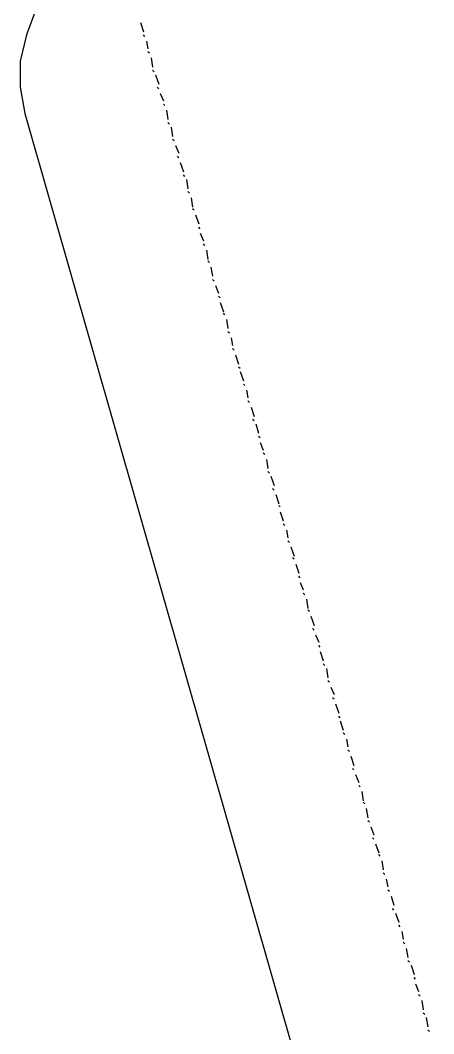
# Model space of a CAD drawing. Header units: millimetres. Extents: x -369 to -70, y -1414 to -1185.
# Drawn here: x -330.03 to -320.93, y -1276.34 to -1254.04 of the extents above; entities that cross this region are included whole.
import ezdxf

# ---------------------------------------------------------------- set-up
doc = ezdxf.new("R2010")
doc.units = ezdxf.units.MM
doc.header["$MEASUREMENT"] = 0
doc.layers.add('12', color=12, linetype='Continuous')
doc.layers.add('14', color=14, linetype='Continuous')

msp = doc.modelspace()

# ---------------------------------------------------------------- linework, layer by layer
at = {"layer": '12'}
for points in [[(-327.386, -1254.089), (-327.318, -1254.293)], [(-327.286, -1254.393), (-327.318, -1254.361)], [(-327.254, -1254.496), (-327.218, -1254.664)], [(-327.186, -1254.764), (-327.218, -1254.732)], [(-327.15, -1254.868), (-327.119, -1255.072)], [(-327.083, -1255.172), (-327.119, -1255.14)], [(-327.051, -1255.24), (-326.983, -1255.444)], [(-326.983, -1255.544), (-327.015, -1255.512)], [(-326.947, -1255.647), (-326.879, -1255.815)], [(-326.847, -1255.915), (-326.879, -1255.883)], [(-326.811, -1256.019), (-326.779, -1256.223)], [(-326.747, -1256.323), (-326.779, -1256.287)], [(-326.711, -1256.391), (-326.679, -1256.595)], [(-326.643, -1256.694), (-326.679, -1256.662)], [(-326.611, -1256.794), (-326.543, -1256.966)], [(-326.543, -1257.066), (-326.575, -1257.034)], [(-326.507, -1257.17), (-326.439, -1257.37)], [(-326.407, -1257.474), (-326.439, -1257.438)], [(-326.371, -1257.542), (-326.339, -1257.746)], [(-326.303, -1257.845), (-326.339, -1257.809)], [(-326.271, -1257.945), (-326.239, -1258.149)], [(-326.203, -1258.217), (-326.239, -1258.185)], [(-326.171, -1258.317), (-326.103, -1258.521)], [(-326.067, -1258.625), (-326.103, -1258.589)], [(-326.067, -1258.725), (-326, -1258.892)], [(-325.968, -1258.996), (-326, -1258.96)], [(-325.932, -1259.096), (-325.9, -1259.3)], [(-325.864, -1259.368), (-325.9, -1259.332)], [(-325.832, -1259.468), (-325.796, -1259.672)], [(-325.764, -1259.776), (-325.796, -1259.74)], [(-325.732, -1259.876), (-325.664, -1260.043)], [(-325.628, -1260.147), (-325.664, -1260.111)], [(-325.628, -1260.247), (-325.56, -1260.451)], [(-325.528, -1260.519), (-325.56, -1260.483)], [(-325.492, -1260.619), (-325.46, -1260.823)], [(-325.424, -1260.923), (-325.46, -1260.891)], [(-325.392, -1261.027), (-325.356, -1261.194)], [(-325.324, -1261.298), (-325.356, -1261.262)], [(-325.292, -1261.398), (-325.224, -1261.602)], [(-325.188, -1261.702), (-325.224, -1261.67)], [(-325.188, -1261.77), (-325.12, -1261.974)], [(-325.088, -1262.074), (-325.12, -1262.042)], [(-325.052, -1262.177), (-325.02, -1262.345)], [(-324.984, -1262.445), (-325.02, -1262.413)], [(-324.952, -1262.549), (-324.885, -1262.753)], [(-324.885, -1262.853), (-324.917, -1262.821)], [(-324.849, -1262.921), (-324.785, -1263.125)], [(-324.749, -1263.225), (-324.785, -1263.193)], [(-324.749, -1263.328), (-324.681, -1263.496)], [(-324.649, -1263.596), (-324.681, -1263.564)], [(-324.613, -1263.7), (-324.581, -1263.904)], [(-324.545, -1264.004), (-324.581, -1263.968)], [(-324.513, -1264.072), (-324.445, -1264.276)], [(-324.445, -1264.375), (-324.477, -1264.344)], [(-324.409, -1264.475), (-324.341, -1264.679)], [(-324.309, -1264.747), (-324.341, -1264.715)], [(-324.309, -1264.851), (-324.241, -1265.051)], [(-324.209, -1265.155), (-324.241, -1265.119)], [(-324.173, -1265.255), (-324.141, -1265.427)], [(-324.105, -1265.526), (-324.141, -1265.494)], [(-324.073, -1265.626), (-324.005, -1265.83)], [(-324.005, -1265.898), (-324.037, -1265.866)], [(-323.969, -1266.002), (-323.901, -1266.202)], [(-323.869, -1266.306), (-323.901, -1266.27)], [(-323.869, -1266.406), (-323.802, -1266.573)], [(-323.77, -1266.677), (-323.802, -1266.641)], [(-323.734, -1266.777), (-323.702, -1266.981)], [(-323.666, -1267.049), (-323.702, -1267.017)], [(-323.634, -1267.149), (-323.566, -1267.353)], [(-323.566, -1267.457), (-323.598, -1267.421)], [(-323.53, -1267.557), (-323.462, -1267.724)], [(-323.43, -1267.828), (-323.462, -1267.792)], [(-323.43, -1267.928), (-323.362, -1268.132)], [(-323.326, -1268.232), (-323.362, -1268.2)], [(-323.294, -1268.3), (-323.262, -1268.504)], [(-323.226, -1268.604), (-323.262, -1268.572)], [(-323.194, -1268.708), (-323.126, -1268.875)], [(-323.126, -1268.979), (-323.158, -1268.943)], [(-323.09, -1269.079), (-323.022, -1269.283)], [(-322.99, -1269.383), (-323.022, -1269.351)], [(-322.99, -1269.451), (-322.922, -1269.655)], [(-322.886, -1269.755), (-322.922, -1269.723)], [(-322.854, -1269.859), (-322.822, -1270.026)], [(-322.786, -1270.126), (-322.822, -1270.094)], [(-322.754, -1270.23), (-322.687, -1270.434)], [(-322.687, -1270.534), (-322.719, -1270.502)], [(-322.651, -1270.634), (-322.583, -1270.806)], [(-322.551, -1270.906), (-322.583, -1270.874)], [(-322.515, -1271.009), (-322.483, -1271.209)], [(-322.447, -1271.277), (-322.483, -1271.245)], [(-322.415, -1271.381), (-322.379, -1271.585)], [(-322.347, -1271.685), (-322.379, -1271.653)], [(-322.315, -1271.785), (-322.247, -1271.957)], [(-322.247, -1272.057), (-322.279, -1272.025)], [(-322.211, -1272.16), (-322.143, -1272.36)], [(-322.111, -1272.428), (-322.143, -1272.396)], [(-322.075, -1272.532), (-322.043, -1272.732)], [(-322.007, -1272.836), (-322.043, -1272.8)], [(-321.975, -1272.936), (-321.939, -1273.108)], [(-321.907, -1273.207), (-321.939, -1273.175)], [(-321.871, -1273.307), (-321.807, -1273.511)], [(-321.807, -1273.615), (-321.839, -1273.579)], [(-321.771, -1273.683), (-321.703, -1273.883)], [(-321.671, -1273.987), (-321.703, -1273.951)], [(-321.636, -1274.087), (-321.604, -1274.255)], [(-321.568, -1274.358), (-321.604, -1274.322)], [(-321.536, -1274.458), (-321.5, -1274.662)], [(-321.468, -1274.762), (-321.5, -1274.73)], [(-321.432, -1274.83), (-321.364, -1275.034)], [(-321.332, -1275.138), (-321.364, -1275.102)], [(-321.332, -1275.238), (-321.264, -1275.405)], [(-321.232, -1275.509), (-321.264, -1275.473)], [(-321.196, -1275.609), (-321.164, -1275.813)], [(-321.128, -1275.913), (-321.164, -1275.881)], [(-321.096, -1275.981), (-321.06, -1276.185)], [(-321.028, -1276.285), (-321.06, -1276.253)]]:
    msp.add_lwpolyline(points, dxfattribs=at)
at = {"layer": '14'}
for points in [[(-327.93, -1252.398), (-328.473, -1252.602), (-328.945, -1252.938), (-329.352, -1253.346), (-329.692, -1253.821), (-329.892, -1254.361), (-330.028, -1254.936), (-330.028, -1255.512), (-329.928, -1256.087)], [(-329.924, -1256.087), (-318.998, -1294.252)]]:
    msp.add_lwpolyline(points, dxfattribs=at)

doc.saveas('drawing.dxf')
